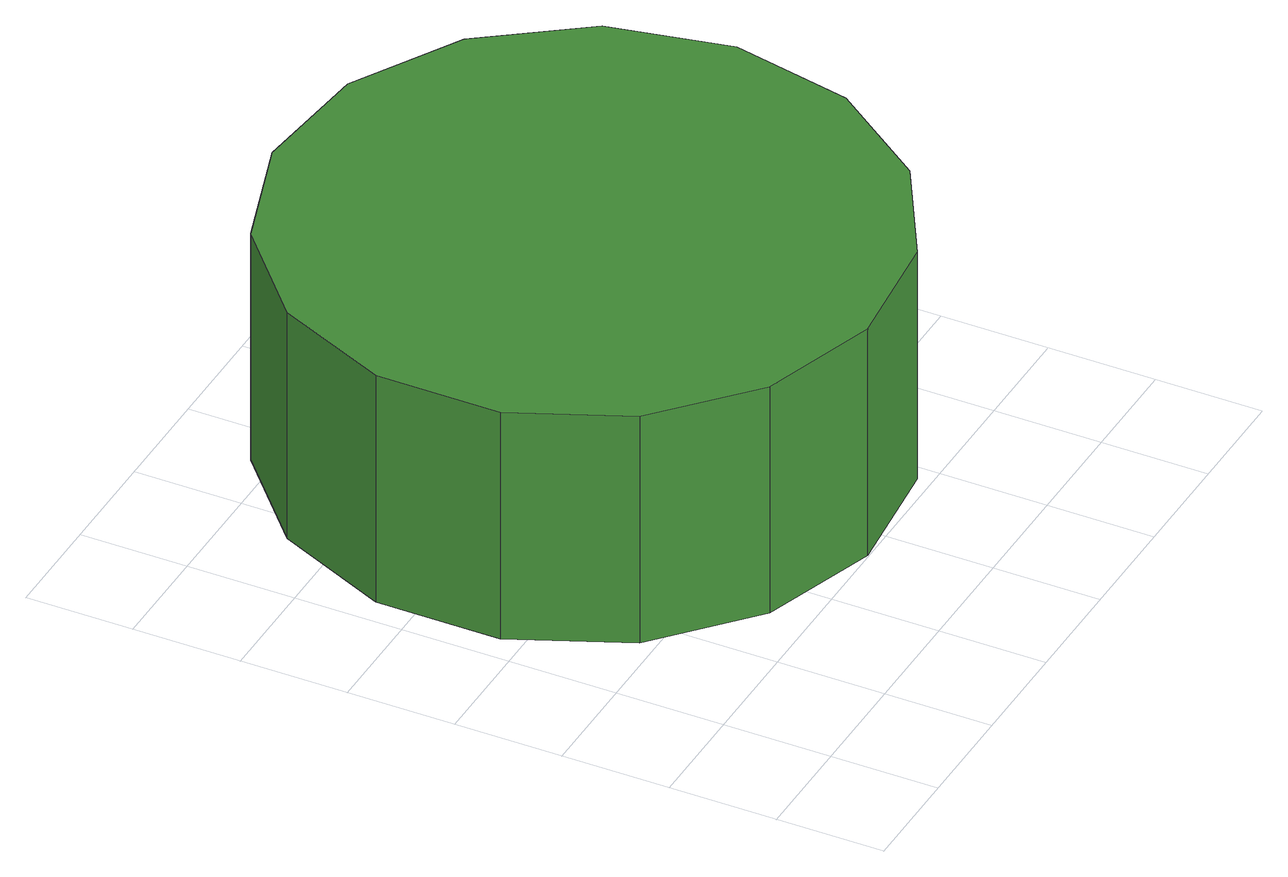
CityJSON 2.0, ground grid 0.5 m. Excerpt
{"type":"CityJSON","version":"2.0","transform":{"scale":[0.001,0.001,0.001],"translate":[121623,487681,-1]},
"CityObjects":{
"tree1":{"type":"SolitaryVegetationObject","attributes":{"function":"something"},"geometry":[{"type":"MultiSurface","lod":"1","boundaries":[[[0,1,2,3,4,5,6,7,8,9,10,11,12,13,14]],[[15,16,17,18,19,20,21,22,23,24,25,26,27,28,29]],[[0,29,28,1]],[[1,28,27,2]],[[2,27,26,3]],[[3,26,25,4]],[[4,25,24,5]],[[5,24,23,6]],[[6,23,22,7]],[[7,22,21,8]],[[8,21,20,9]],[[9,20,19,10]],[[10,19,18,11]],[[11,18,17,12]],[[12,17,16,13]],[[13,16,15,14]],[[14,15,29,0]]]}]}
},
"vertices":[
[2893,1896,1948],[2773,2464,1948],[2431,2934,1948],[1928,3224,1948],[1350,3285,1948],[798,3105,1948],[366,2717,1948],[130,2186,1948],[130,1605,1948],[366,1074,1948],[798,686,1948],[1350,506,1948],[1928,567,1948],[2431,857,1948],[2773,1327,1948],[2773,1327,785],[2431,857,785],[1928,567,785],[1350,506,785],[798,686,785],[366,1074,785],[130,1605,785],[130,2186,785],[366,2717,785],[798,3105,785],[1350,3285,785],[1928,3224,785],[2431,2934,785],[2773,2464,785],[2893,1896,785]
]}
